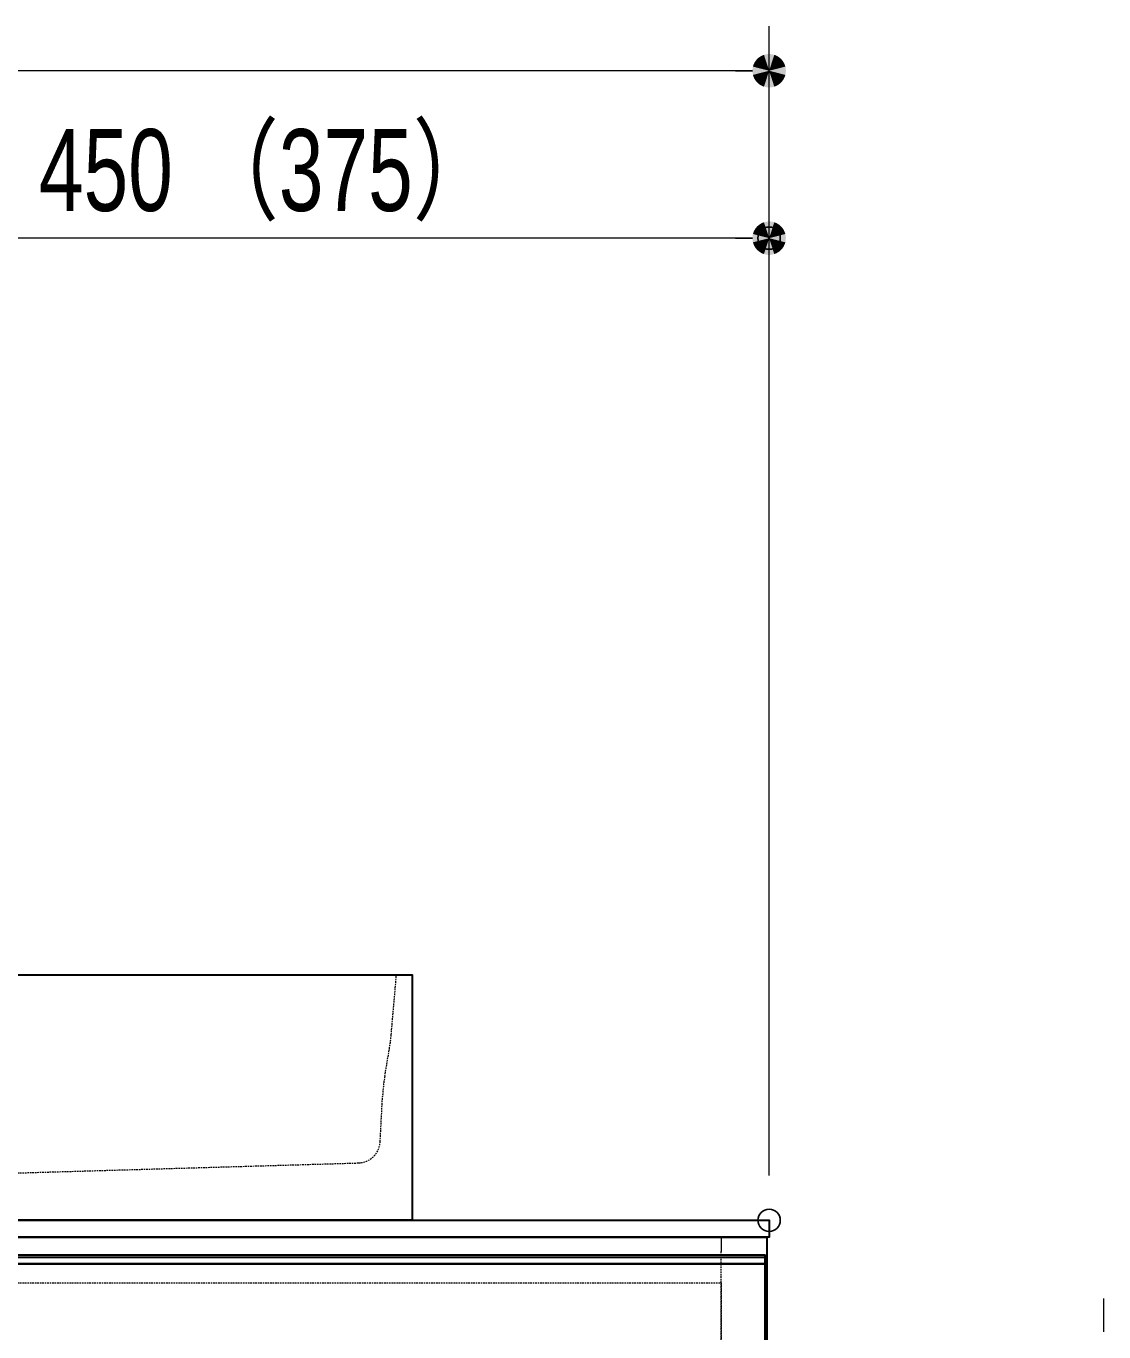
# Model space of a CAD drawing. Units: millimetres, scale not verified. Extents: x -6062 to 6062, y -3045 to 3045.
# Drawn here: x -1950 to -1468, y -1430 to -845 of the extents above; entities that cross this region are included whole.
import ezdxf
from ezdxf.enums import TextEntityAlignment as Align

# ---------------------------------------------------------------- set-up
doc = ezdxf.new("R2010")
doc.units = ezdxf.units.MM
doc.header["$LTSCALE"] = 20
doc.header["$PDMODE"] = 32
doc.header["$PDSIZE"] = 10
doc.linetypes.add('USER2', pattern=[1.11, 0.71, -0.4])
doc.linetypes.add('USER3', pattern=[10.5, 8, -0.5, 0.5, -0.5, 0.5, -0.5])
for name, color, linetype, lineweight in [('0-2_5ボウル・キャビネット', 7, 'Continuous', 15), ('0-3_2寸法-1', 7, 'Continuous', 15), ('0-4_0', 7, 'Continuous', 25), ('0-6_2寸法-2', 7, 'Continuous', 15)]:
    doc.layers.add(name, color=color, linetype=linetype, lineweight=lineweight)
doc.layers.add('0-5_Defpoints', color=7, linetype='Continuous')
doc.styles.add('ＭＳ Ｐゴシック', font='')
doc.styles.get('ＭＳ Ｐゴシック').set_extended_font_data('MS PGothic')

# ---------------------------------------------------------------- blocks, each defined once
blk = doc.blocks.new('_Dot')
at = {"layer": '0-4_0'}
blk.add_line((-10, 0), (-20, 0), dxfattribs=at)
for points in [[(0, 0), (-6.37, 7.71), (-5.36, 8.44)], [(0, 0), (-5.36, 8.44), (-4.26, 9.05)], [(0, 0), (-4.26, 9.05), (-3.09, 9.51)], [(0, 0), (-3.09, 9.51), (-1.87, 9.82)], [(0, 0), (-1.87, 9.82), (-0.63, 9.98)], [(0, 0), (-0.63, 9.98), (0.63, 9.98)], [(0, 0), (0.63, 9.98), (1.87, 9.82)], [(0, 0), (1.87, 9.82), (3.09, 9.51)], [(0, 0), (3.09, 9.51), (4.26, 9.05)], [(0, 0), (4.26, 9.05), (5.36, 8.44)], [(0, 0), (5.36, 8.44), (6.37, 7.71)], [(0, 0), (-10, 0), (-9.92, 1.25)], [(0, 0), (-9.92, -1.25), (-10, 0)], [(0, 0), (-9.92, 1.25), (-9.69, 2.49)], [(0, 0), (-9.69, -2.49), (-9.92, -1.25)], [(0, 0), (-9.69, 2.49), (-9.3, 3.68)], [(0, 0), (-9.3, -3.68), (-9.69, -2.49)], [(0, 0), (-9.3, 3.68), (-8.76, 4.82)], [(0, 0), (-8.76, -4.82), (-9.3, -3.68)], [(0, 0), (-8.76, 4.82), (-8.09, 5.88)], [(0, 0), (-8.09, -5.88), (-8.76, -4.82)], [(0, 0), (-8.09, 5.88), (-7.29, 6.85)], [(0, 0), (-7.29, -6.85), (-8.09, -5.88)], [(0, 0), (-7.29, 6.85), (-6.37, 7.71)], [(0, 0), (-6.37, -7.71), (-7.29, -6.85)], [(0, 0), (-5.36, -8.44), (-6.37, -7.71)], [(0, 0), (-4.26, -9.05), (-5.36, -8.44)], [(0, 0), (-3.09, -9.51), (-4.26, -9.05)], [(0, 0), (-1.87, -9.82), (-3.09, -9.51)], [(0, 0), (-0.63, -9.98), (-1.87, -9.82)], [(0, 0), (0.63, -9.98), (-0.63, -9.98)], [(0, 0), (6.37, 7.71), (7.29, 6.85)], [(0, 0), (7.29, 6.85), (8.09, 5.88)], [(0, 0), (8.09, 5.88), (8.76, 4.82)], [(0, 0), (8.76, 4.82), (9.3, 3.68)], [(0, 0), (9.3, 3.68), (9.69, 2.49)], [(0, 0), (9.69, 2.49), (9.92, 1.25)], [(0, 0), (9.92, 1.25), (10, 0)], [(0, 0), (1.87, -9.82), (0.63, -9.98)], [(0, 0), (3.09, -9.51), (1.87, -9.82)], [(0, 0), (4.26, -9.05), (3.09, -9.51)], [(0, 0), (5.36, -8.44), (4.26, -9.05)], [(0, 0), (6.37, -7.71), (5.36, -8.44)], [(0, 0), (7.29, -6.85), (6.37, -7.71)], [(0, 0), (8.09, -5.88), (7.29, -6.85)], [(0, 0), (8.76, -4.82), (8.09, -5.88)], [(0, 0), (9.3, -3.68), (8.76, -4.82)], [(0, 0), (9.69, -2.49), (9.3, -3.68)], [(0, 0), (9.92, -1.25), (9.69, -2.49)], [(0, 0), (10, 0), (9.92, -1.25)]]:
    blk.add_solid(points, dxfattribs=at)
blk = doc.blocks.new('グループ-29')
at = {"layer": '0-2_5ボウル・キャビネット', "linetype": 'USER2'}
for p, q in [((-14170, -34110), (-14170, -27880)), ((2970, -34110), (2970, -27880))]:
    blk.add_line(p, q, dxfattribs=at)
at = {"layer": '0-2_5ボウル・キャビネット'}
for p, q in [((-14170, -34110), (-14170, -34160)), ((2970, -34110), (2970, -34160))]:
    blk.add_line(p, q, dxfattribs=at)
blk = doc.blocks.new('グループ-33')
at = {"layer": '0-2_5ボウル・キャビネット', "lineweight": 30}
blk.add_line((-14560, -27930), (3360, -27930), dxfattribs=at)
for points in [[(-14560, -27910), (3360, -27910), (3360, -27990), (-14560, -27990)], [(-14560, -27990), (3360, -27990), (3360, -34110), (-14560, -34110)]]:
    blk.add_lwpolyline(points, close=True, dxfattribs=at)
at = {"layer": '0-2_5ボウル・キャビネット', "linetype": 'USER3'}
blk.add_lwpolyline([(3360, -31020), (-5600, -27930), (-14560, -31020), (-5600, -34110)], close=True, dxfattribs=at)
blk = doc.blocks.new('グループ-34')
at = {"layer": '0-2_5ボウル・キャビネット'}
blk.add_line((2970, -27750), (2970, -27880), dxfattribs=at)
at = {"layer": '0-2_5ボウル・キャビネット', "lineweight": 30}
for points in [[(-14600, -27600), (3400, -27600), (3400, -27750), (-14600, -27750)], [(-14580, -27750), (3380, -27750), (3380, -41400), (-14580, -41400)]]:
    blk.add_lwpolyline(points, close=True, dxfattribs=at)
at = {"layer": '0-2_5ボウル・キャビネット', "linetype": 'USER2'}
blk.add_lwpolyline([(-14170, -28160), (2970, -28160), (2970, -29650), (-14170, -29650)], close=True, dxfattribs=at)
at = {"layer": '0-2_5ボウル・キャビネット'}
for name in ['グループ-33', 'グループ-29']:
    blk.add_blockref(name, (0, 0), dxfattribs=at)
blk = doc.blocks.new('グループ-58')
at = {"layer": '0-2_5ボウル・キャビネット', "linetype": 'USER2'}
for p, q in [((-11260, -25400), (-11213.1, -25936.3)), ((13.1, -25936.3), (60, -25400)), ((-11196.9, -26063.1), (-11155.3, -26309.3)), ((-44.7, -26309.3), (-3.1, -26063.1)), ((-11135.2, -26491.8), (-11114, -26896.7)), ((-86, -26896.7), (-64.8, -26491.8))]:
    blk.add_line(p, q, dxfattribs=at)
at = {"layer": '0-2_5ボウル・キャビネット', "lineweight": 30}
blk.add_lwpolyline([(-11400, -25400), (200, -25400), (200, -27600), (-11400, -27600)], close=True, dxfattribs=at)
at = {"layer": '0-2_5ボウル・キャビネット', "linetype": 'USER2'}
blk.add_lwpolyline([(-10920.1, -27086.1), (-6221.3, -27223.8), (-6050, -27340), (-6050, -27500), (-5150, -27500), (-5150, -27340), (-4978.7, -27223.8), (-279.9, -27086.1)], dxfattribs=at)
for centre, radius, start, end in [((-9619.2, -25796.8), 1600, 185, 189.57937), ((-1580.8, -25796.8), 1600, 350.42063, 355), ((-12733, -26575.6), 1600, 3, 9.57937), ((1533, -26575.6), 1600, 170.42063, 177), ((-10914.2, -26886.2), 200, 183, 268.32204), ((-285.8, -26886.2), 200, 271.67796, 357)]:
    blk.add_arc(centre, radius, start, end, dxfattribs=at)

msp = doc.modelspace()

# ---------------------------------------------------------------- linework, layer by layer
at = {"layer": '0-3_2寸法-1'}
for p, q in [((-1617.5, -920), (-1617.5, -845)), ((-1632.51, -865), (-2502.49, -865)), ((-1617.5, -1360), (-1617.5, -920)), ((-1632.51, -940), (-2052.49, -940))]:
    msp.add_line(p, q, dxfattribs=at)
at = {"layer": '0-5_Defpoints'}
for p in [(-1617.5, -940), (-1617.5, -1380)]:
    msp.add_point(p, dxfattribs=at)
at = {"layer": '0-6_2寸法-2'}
msp.add_line((-1467.5, -1429.99), (-1467.5, -1414.99), dxfattribs=at)

# ---------------------------------------------------------------- block references
at = {"layer": '0-2_5ボウル・キャビネット', "xscale": 0.05, "yscale": 0.05}
for name in ['グループ-58', 'グループ-34']:
    msp.add_blockref(name, (-1787.5, 0), dxfattribs=at)
at = {"layer": '0-3_2寸法-1', "xscale": 0.7503418, "yscale": 0.7503418}
for p in [(-1617.5, -865), (-1617.5, -940)]:
    msp.add_blockref('_Dot', p, dxfattribs=at)

# ---------------------------------------------------------------- texts
at = {"layer": '0-3_2寸法-1', "style": 'ＭＳ Ｐゴシック', "width": 0.75}
msp.add_text('450 （375）', height=36.66, dxfattribs=at).set_placement((-1944.71, -938.81), align=Align.BOTTOM_LEFT)

doc.saveas('drawing.dxf')
